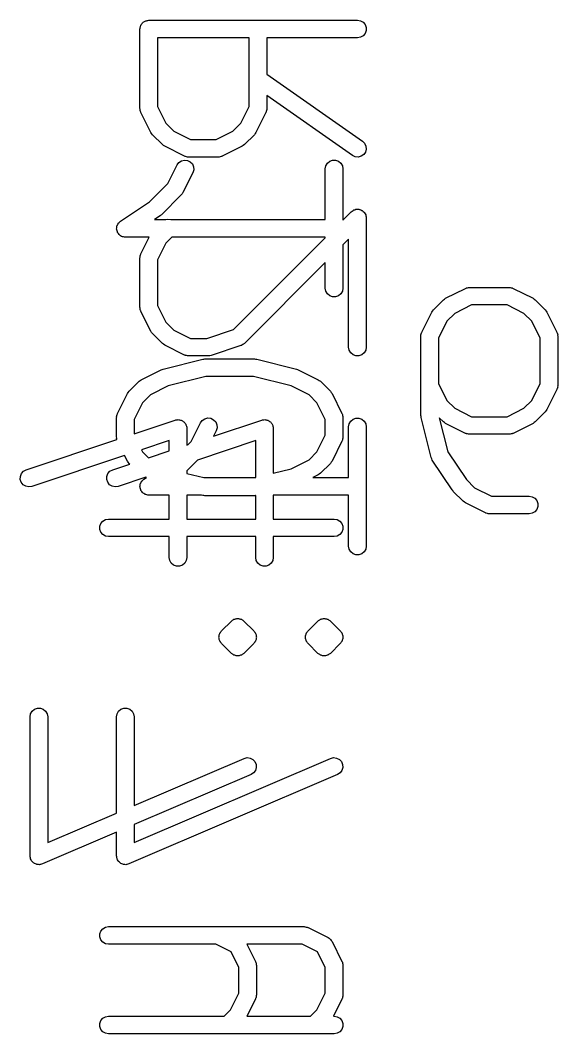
# Model space of a CAD drawing. Extents: x 7.9 to 72.3, y -91 to -26.2.
# Drawn here: x 43.13 to 46.24, y -50.73 to -44.87 of the extents above; entities that cross this region are included whole.
import ezdxf

# ---------------------------------------------------------------- set-up
doc = ezdxf.new("R2010")
doc.units = 0
doc.header["$MEASUREMENT"] = 0
doc.layers.add('BLACK', color=7, linetype='CONTINUOUS')

msp = doc.modelspace()

# ---------------------------------------------------------------- linework, layer by layer
at = {"layer": 'Black'}
for p, q in [((43.821, -44.9134), (43.8225, -44.9093)), ((43.821, -44.9179), (43.821, -44.9134)), ((43.8225, -44.9093), (43.8233, -44.9049)), ((43.8233, -44.9049), (43.8255, -44.901)), ((43.8255, -44.901), (43.8271, -44.8969)), ((43.8271, -44.8969), (43.8299, -44.8935)), ((43.8299, -44.8935), (43.8321, -44.8896)), ((43.8321, -44.8896), (43.8355, -44.8868)), ((43.8355, -44.8868), (43.8384, -44.8833)), ((43.8384, -44.8833), (43.8422, -44.8811)), ((43.8422, -44.8811), (43.8456, -44.8783)), ((43.8456, -44.8783), (43.8498, -44.8767)), ((43.8498, -44.8767), (43.8537, -44.8745)), ((43.8537, -44.8745), (43.8581, -44.8738)), ((43.8581, -44.8738), (43.8622, -44.8722)), ((43.8622, -44.8722), (43.8667, -44.8722)), ((43.8667, -44.8722), (43.871, -44.8715)), ((43.871, -44.8715), (45.0775, -44.8715)), ((45.0775, -44.8715), (45.0949, -44.8745)), ((45.0949, -44.8745), (45.1102, -44.8833)), ((45.1102, -44.8833), (45.1215, -44.8969)), ((45.1215, -44.8969), (45.1276, -44.9134)), ((45.1276, -44.9134), (45.1276, -44.9311)), ((43.8202, -44.9223), (43.821, -44.9179)), ((43.8202, -45.3819), (43.8202, -44.9223)), ((43.9218, -44.9731), (43.9218, -45.3699)), ((44.4522, -44.9731), (43.9218, -44.9731)), ((44.4522, -45.3699), (44.4522, -44.9731)), ((45.0775, -44.9731), (44.5538, -44.9731)), ((44.5538, -44.9731), (44.5538, -45.1831)), ((45.0949, -44.97), (45.0775, -44.9731)), ((45.1102, -44.9612), (45.0949, -44.97)), ((45.1215, -44.9477), (45.1102, -44.9612)), ((45.1276, -44.9311), (45.1215, -44.9477)), ((44.5538, -45.1831), (45.1067, -45.5701)), ((45.0484, -45.6533), (44.5538, -45.3071)), ((44.5538, -45.3071), (44.5538, -45.3819)), ((43.8208, -45.3848), (43.8202, -45.3819)), ((43.8206, -45.3877), (43.8208, -45.3848)), ((43.9218, -45.3699), (43.9703, -45.4667)), ((44.4038, -45.4667), (44.4522, -45.3699)), ((44.5538, -45.3819), (44.5533, -45.3848)), ((44.5533, -45.3848), (44.5535, -45.3877)), ((43.8223, -45.3934), (43.8206, -45.3877)), ((43.8233, -45.3993), (43.8223, -45.3934)), ((43.8248, -45.4018), (43.8233, -45.3993)), ((43.8256, -45.4046), (43.8248, -45.4018)), ((43.8831, -45.5195), (43.8256, -45.4046)), ((44.5485, -45.4046), (44.491, -45.5195)), ((44.5493, -45.4018), (44.5485, -45.4046)), ((44.5508, -45.3993), (44.5493, -45.4018)), ((44.5518, -45.3934), (44.5508, -45.3993)), ((44.5535, -45.3877), (44.5518, -45.3934)), ((43.9703, -45.4667), (44.016, -45.5125)), ((44.358, -45.5125), (44.4038, -45.4667)), ((43.8879, -45.526), (43.8831, -45.5195)), ((43.8926, -45.5327), (43.8879, -45.526)), ((43.95, -45.5902), (43.8926, -45.5327)), ((44.016, -45.5125), (44.1128, -45.5609)), ((44.1128, -45.5609), (44.2612, -45.5609)), ((44.2612, -45.5609), (44.358, -45.5125)), ((44.4815, -45.5327), (44.424, -45.5902)), ((44.4862, -45.526), (44.4815, -45.5327)), ((44.491, -45.5195), (44.4862, -45.526)), ((43.9567, -45.5948), (43.95, -45.5902)), ((43.9632, -45.5997), (43.9567, -45.5948)), ((44.0781, -45.6571), (43.9632, -45.5997)), ((44.4108, -45.5997), (44.2959, -45.6571)), ((44.4174, -45.5948), (44.4108, -45.5997)), ((44.424, -45.5902), (44.4174, -45.5948)), ((45.1067, -45.5701), (45.1192, -45.5825)), ((45.1192, -45.5825), (45.1266, -45.5985)), ((45.1282, -45.6161), (45.1236, -45.6332)), ((45.1266, -45.5985), (45.1282, -45.6161)), ((44.0606, -45.6832), (44.0777, -45.6791)), ((44.0777, -45.6791), (44.0952, -45.6811)), ((44.0809, -45.658), (44.0781, -45.6571)), ((44.0835, -45.6594), (44.0809, -45.658)), ((44.0893, -45.6605), (44.0835, -45.6594)), ((44.095, -45.6622), (44.0893, -45.6605)), ((44.098, -45.662), (44.095, -45.6622)), ((44.1009, -45.6625), (44.098, -45.662)), ((44.2732, -45.6625), (44.1009, -45.6625)), ((44.2761, -45.662), (44.2732, -45.6625)), ((44.279, -45.6622), (44.2761, -45.662)), ((44.2847, -45.6605), (44.279, -45.6622)), ((44.2906, -45.6594), (44.2847, -45.6605)), ((44.2931, -45.658), (44.2906, -45.6594)), ((44.2959, -45.6571), (44.2931, -45.658)), ((45.0644, -45.6608), (45.0484, -45.6533)), ((45.082, -45.6623), (45.0644, -45.6608)), ((45.099, -45.6577), (45.082, -45.6623)), ((45.1135, -45.6476), (45.099, -45.6577)), ((45.1236, -45.6332), (45.1135, -45.6476)), ((43.9816, -45.8146), (44.0353, -45.7071)), ((44.0353, -45.7071), (44.0458, -45.6929)), ((44.0458, -45.6929), (44.0606, -45.6832)), ((44.0952, -45.6811), (44.111, -45.689)), ((44.111, -45.689), (44.1232, -45.7018)), ((44.1232, -45.7018), (44.1302, -45.718)), ((44.1312, -45.7356), (44.1262, -45.7525)), ((44.1302, -45.718), (44.1312, -45.7356)), ((44.8917, -45.7298), (44.8948, -45.7124)), ((44.8917, -46.0237), (44.8917, -45.7298)), ((44.8948, -45.7124), (44.9036, -45.6972)), ((44.9036, -45.6972), (44.9171, -45.6858)), ((44.9171, -45.6858), (44.9337, -45.6798)), ((44.9337, -45.6798), (44.9514, -45.6798)), ((44.9514, -45.6798), (44.9679, -45.6858)), ((44.9679, -45.6858), (44.9815, -45.6972)), ((44.9815, -45.6972), (44.9903, -45.7124)), ((44.9903, -45.7124), (44.9933, -45.7298)), ((44.9933, -45.7298), (44.9933, -46.0262)), ((44.1262, -45.7525), (44.0687, -45.8674)), ((43.876, -45.9201), (43.9816, -45.8146)), ((44.0592, -45.8806), (43.9443, -45.9955)), ((44.0639, -45.874), (44.0592, -45.8806)), ((44.0687, -45.8674), (44.0639, -45.874)), ((43.7079, -46.0323), (43.876, -45.9201)), ((45.0471, -45.9741), (45.0521, -45.9699)), ((45.0521, -45.9699), (45.0542, -45.9691)), ((45.0542, -45.9691), (45.0561, -45.9678)), ((45.0561, -45.9678), (45.0625, -45.9661)), ((45.0625, -45.9661), (45.0687, -45.9638)), ((45.0687, -45.9638), (45.071, -45.9638)), ((45.071, -45.9638), (45.0731, -45.9632)), ((45.0731, -45.9632), (45.0797, -45.9638)), ((45.0797, -45.9638), (45.0864, -45.9638)), ((45.0864, -45.9638), (45.0885, -45.9646)), ((45.0885, -45.9646), (45.0907, -45.9648)), ((45.0907, -45.9648), (45.0967, -45.9676)), ((45.0967, -45.9676), (45.1029, -45.9699)), ((45.1029, -45.9699), (45.1047, -45.9713)), ((45.1047, -45.9713), (45.1067, -45.9722)), ((43.9366, -46.0019), (43.9038, -46.0237)), ((43.9038, -46.0237), (43.9703, -46.0237)), ((43.9402, -45.9984), (43.9366, -46.0019)), ((43.9443, -45.9955), (43.9402, -45.9984)), ((43.9703, -46.0237), (43.9815, -46.0207)), ((43.9815, -46.0207), (43.9991, -46.0222)), ((43.9991, -46.0222), (44.0023, -46.0237)), ((44.0023, -46.0237), (44.8917, -46.0237)), ((44.9933, -46.0262), (45.0416, -45.9779)), ((45.0416, -45.9779), (45.0471, -45.9741)), ((45.1067, -45.9722), (45.1114, -45.9769)), ((45.1114, -45.9769), (45.1165, -45.9812)), ((45.1165, -45.9812), (45.1176, -45.9831)), ((45.1176, -45.9831), (45.1192, -45.9847)), ((45.1192, -45.9847), (45.122, -45.9907)), ((45.122, -45.9907), (45.1253, -45.9965)), ((45.1253, -45.9965), (45.1257, -45.9987)), ((45.1257, -45.9987), (45.1266, -46.0007)), ((45.1266, -46.0007), (45.1272, -46.0073)), ((45.1272, -46.0073), (45.1283, -46.0139)), ((45.1283, -46.0139), (45.1283, -46.7607)), ((43.6854, -46.0778), (43.686, -46.0718)), ((43.686, -46.0805), (43.6854, -46.0778)), ((43.686, -46.0657), (43.687, -46.0631)), ((43.686, -46.0718), (43.686, -46.0657)), ((43.686, -46.0833), (43.686, -46.0805)), ((43.6881, -46.089), (43.686, -46.0833)), ((43.687, -46.0631), (43.6873, -46.0603)), ((43.6873, -46.0603), (43.69, -46.0548)), ((43.6895, -46.0949), (43.6881, -46.089)), ((43.69, -46.0548), (43.6921, -46.0491)), ((43.6921, -46.0491), (43.6939, -46.047)), ((43.6939, -46.047), (43.6951, -46.0444)), ((43.6951, -46.0444), (43.6995, -46.0403)), ((43.6995, -46.0403), (43.7034, -46.0356)), ((43.7034, -46.0356), (43.7058, -46.0342)), ((43.7058, -46.0342), (43.7079, -46.0323)), ((43.6911, -46.0973), (43.6895, -46.0949)), ((43.6921, -46.0999), (43.6911, -46.0973)), ((43.696, -46.1046), (43.6921, -46.0999)), ((43.6993, -46.1096), (43.696, -46.1046)), ((43.7016, -46.1113), (43.6993, -46.1096)), ((43.7034, -46.1134), (43.7016, -46.1113)), ((43.7086, -46.1165), (43.7034, -46.1134)), ((43.7135, -46.1201), (43.7086, -46.1165)), ((43.7162, -46.1209), (43.7135, -46.1201)), ((43.7187, -46.1223), (43.7162, -46.1209)), ((43.7246, -46.1233), (43.7187, -46.1223)), ((43.7305, -46.125), (43.7246, -46.1233)), ((43.7333, -46.1248), (43.7305, -46.125)), ((43.736, -46.1253), (43.7333, -46.1248)), ((43.8734, -46.1253), (43.736, -46.1253)), ((43.8256, -46.2209), (43.8734, -46.1253)), ((44.0038, -46.1253), (43.9703, -46.1589)), ((44.8917, -46.1253), (44.0038, -46.1253)), ((44.3607, -46.6589), (44.8917, -46.1278)), ((44.8917, -46.1278), (44.8917, -46.1253)), ((45.0267, -46.1365), (44.9933, -46.1699)), ((45.0267, -46.7607), (45.0267, -46.1365)), ((43.9703, -46.1589), (43.9218, -46.2557)), ((44.9933, -46.1699), (44.9933, -46.4192)), ((43.8202, -46.2437), (43.8208, -46.2408)), ((43.8202, -46.5309), (43.8202, -46.2437)), ((43.8206, -46.2379), (43.8223, -46.2322)), ((43.8208, -46.2408), (43.8206, -46.2379)), ((43.8223, -46.2322), (43.8233, -46.2263)), ((43.8233, -46.2263), (43.8248, -46.2238)), ((43.8248, -46.2238), (43.8256, -46.2209)), ((43.9218, -46.2557), (43.9218, -46.5189)), ((44.8917, -46.2715), (44.424, -46.7392)), ((44.8917, -46.4192), (44.8917, -46.2715)), ((44.8948, -46.4366), (44.8917, -46.4192)), ((44.9036, -46.4519), (44.8948, -46.4366)), ((44.9903, -46.4366), (44.9815, -46.4519)), ((44.9933, -46.4192), (44.9903, -46.4366)), ((45.5874, -46.4781), (45.7023, -46.4206)), ((45.7023, -46.4206), (45.7051, -46.4198)), ((45.7051, -46.4198), (45.7076, -46.4183)), ((45.7076, -46.4183), (45.7135, -46.4173)), ((45.7135, -46.4173), (45.7192, -46.4156)), ((45.7192, -46.4156), (45.7221, -46.4158)), ((45.7221, -46.4158), (45.725, -46.4152)), ((45.725, -46.4152), (45.9548, -46.4152)), ((45.9548, -46.4152), (45.9577, -46.4158)), ((45.9577, -46.4158), (45.9606, -46.4156)), ((45.9606, -46.4156), (45.9663, -46.4173)), ((45.9663, -46.4173), (45.9722, -46.4183)), ((45.9722, -46.4183), (45.9747, -46.4198)), ((45.9747, -46.4198), (45.9776, -46.4206)), ((45.9776, -46.4206), (46.0925, -46.4781)), ((44.9171, -46.4632), (44.9036, -46.4519)), ((44.9337, -46.4693), (44.9171, -46.4632)), ((44.9514, -46.4693), (44.9337, -46.4693)), ((44.9679, -46.4632), (44.9514, -46.4693)), ((44.9815, -46.4519), (44.9679, -46.4632)), ((45.5167, -46.545), (45.5742, -46.4876)), ((45.5742, -46.4876), (45.5809, -46.4829)), ((45.5809, -46.4829), (45.5874, -46.4781)), ((46.0925, -46.4781), (46.099, -46.4829)), ((46.099, -46.4829), (46.1057, -46.4876)), ((46.1057, -46.4876), (46.1631, -46.545)), ((43.8208, -46.5338), (43.8202, -46.5309)), ((43.8206, -46.5367), (43.8208, -46.5338)), ((43.8223, -46.5424), (43.8206, -46.5367)), ((43.8233, -46.5483), (43.8223, -46.5424)), ((43.8248, -46.5508), (43.8233, -46.5483)), ((43.8256, -46.5536), (43.8248, -46.5508)), ((43.8831, -46.6686), (43.8256, -46.5536)), ((43.9218, -46.5189), (43.9703, -46.6157)), ((45.5072, -46.5582), (45.5121, -46.5517)), ((45.5121, -46.5517), (45.5167, -46.545)), ((45.737, -46.5168), (45.6402, -46.5652)), ((45.9428, -46.5168), (45.737, -46.5168)), ((46.0396, -46.5653), (45.9428, -46.5168)), ((46.1631, -46.545), (46.1678, -46.5517)), ((46.1678, -46.5517), (46.1726, -46.5582)), ((43.9703, -46.6157), (44.016, -46.6615)), ((45.4498, -46.6731), (45.5072, -46.5582)), ((45.5944, -46.611), (45.546, -46.7078)), ((45.6402, -46.5652), (45.5944, -46.611)), ((46.0854, -46.611), (46.0396, -46.5653)), ((46.1338, -46.7078), (46.0854, -46.611)), ((46.1726, -46.5582), (46.2301, -46.6731)), ((43.8879, -46.6751), (43.8831, -46.6686)), ((44.016, -46.6615), (44.1128, -46.7099)), ((44.2075, -46.7099), (44.3607, -46.6589)), ((45.4489, -46.6759), (45.4498, -46.6731)), ((46.2301, -46.6731), (46.2309, -46.6759)), ((43.8926, -46.6818), (43.8879, -46.6751)), ((43.95, -46.7392), (43.8926, -46.6818)), ((44.1128, -46.7099), (44.2075, -46.7099)), ((45.4444, -46.6959), (45.4449, -46.693)), ((45.4444, -47.1555), (45.4444, -46.6959)), ((45.4447, -46.69), (45.4464, -46.6843)), ((45.4449, -46.693), (45.4447, -46.69)), ((45.4464, -46.6843), (45.4475, -46.6785)), ((45.4475, -46.6785), (45.4489, -46.6759)), ((45.546, -46.7078), (45.546, -46.9711)), ((46.1338, -46.9711), (46.1338, -46.7078)), ((46.2309, -46.6759), (46.2324, -46.6785)), ((46.2324, -46.6785), (46.2334, -46.6843)), ((46.2334, -46.6843), (46.2351, -46.69)), ((46.2351, -46.69), (46.2349, -46.693)), ((46.2349, -46.693), (46.2354, -46.6959)), ((46.2354, -46.6959), (46.2354, -46.9831)), ((43.9567, -46.7439), (43.95, -46.7392)), ((43.9632, -46.7487), (43.9567, -46.7439)), ((44.0781, -46.8062), (43.9632, -46.7487)), ((44.4042, -46.7515), (44.2318, -46.8089)), ((44.4068, -46.7501), (44.4042, -46.7515)), ((44.4096, -46.7493), (44.4068, -46.7501)), ((44.4145, -46.7459), (44.4096, -46.7493)), ((44.4197, -46.7431), (44.4145, -46.7459)), ((44.4216, -46.7409), (44.4197, -46.7431)), ((44.424, -46.7392), (44.4216, -46.7409)), ((45.0298, -46.7781), (45.0267, -46.7607)), ((45.0386, -46.7934), (45.0298, -46.7781)), ((45.1253, -46.7781), (45.1165, -46.7934)), ((45.1283, -46.7607), (45.1253, -46.7781)), ((43.9535, -46.887), (44.1833, -46.8296)), ((44.0809, -46.807), (44.0781, -46.8062)), ((44.0835, -46.8085), (44.0809, -46.807)), ((44.0893, -46.8095), (44.0835, -46.8085)), ((44.095, -46.8112), (44.0893, -46.8095)), ((44.098, -46.811), (44.095, -46.8112)), ((44.1009, -46.8115), (44.098, -46.811)), ((44.2158, -46.8115), (44.1009, -46.8115)), ((44.1833, -46.8296), (44.1895, -46.8291)), ((44.1895, -46.8291), (44.1957, -46.8281)), ((44.1957, -46.8281), (44.4829, -46.8281)), ((44.2238, -46.8101), (44.2158, -46.8115)), ((44.2318, -46.8089), (44.2238, -46.8101)), ((44.4829, -46.8281), (44.4891, -46.8291)), ((44.4891, -46.8291), (44.4952, -46.8296)), ((44.4952, -46.8296), (44.7251, -46.887)), ((45.0521, -46.8047), (45.0386, -46.7934)), ((45.0687, -46.8108), (45.0521, -46.8047)), ((45.0864, -46.8108), (45.0687, -46.8108)), ((45.1029, -46.8047), (45.0864, -46.8108)), ((45.1165, -46.7934), (45.1029, -46.8047)), ((43.8282, -46.9483), (43.9431, -46.8909)), ((43.9431, -46.8909), (43.9485, -46.8893)), ((43.9485, -46.8893), (43.9535, -46.887)), ((44.7251, -46.887), (44.7301, -46.8893)), ((44.7301, -46.8893), (44.7355, -46.8909)), ((44.7355, -46.8909), (44.8504, -46.9483)), ((43.7576, -47.0153), (43.815, -46.9578)), ((43.815, -46.9578), (43.8217, -46.9532)), ((43.8217, -46.9532), (43.8282, -46.9483)), ((44.2019, -46.9297), (43.9836, -46.9842)), ((44.4767, -46.9297), (44.2019, -46.9297)), ((44.695, -46.9842), (44.4767, -46.9297)), ((44.8504, -46.9483), (44.8569, -46.9532)), ((44.8569, -46.9532), (44.8636, -46.9578)), ((44.8636, -46.9578), (44.921, -47.0153)), ((43.7481, -47.0285), (43.7529, -47.022)), ((43.7529, -47.022), (43.7576, -47.0153)), ((43.9836, -46.9842), (43.881, -47.0355)), ((44.7976, -47.0355), (44.695, -46.9842)), ((44.921, -47.0153), (44.9257, -47.022)), ((44.9257, -47.022), (44.9305, -47.0285)), ((45.546, -46.9711), (45.5944, -47.0679)), ((46.0854, -47.0679), (46.1338, -46.9711)), ((46.2301, -47.0058), (46.1726, -47.1207)), ((46.2309, -47.003), (46.2301, -47.0058)), ((46.2324, -47.0005), (46.2309, -47.003)), ((46.2334, -46.9946), (46.2324, -47.0005)), ((46.2351, -46.9889), (46.2334, -46.9946)), ((46.2354, -46.9831), (46.2349, -46.986)), ((46.2349, -46.986), (46.2351, -46.9889)), ((43.6906, -47.1434), (43.7481, -47.0285)), ((43.8352, -47.0813), (43.7868, -47.1781)), ((43.881, -47.0355), (43.8352, -47.0813)), ((44.8433, -47.0813), (44.7976, -47.0355)), ((44.8917, -47.1781), (44.8433, -47.0813)), ((44.9305, -47.0285), (44.988, -47.1434)), ((45.5944, -47.0679), (45.6402, -47.1137)), ((46.0396, -47.1137), (46.0854, -47.0679)), ((45.6402, -47.1137), (45.737, -47.1621)), ((45.9428, -47.1621), (46.0396, -47.1137)), ((46.1631, -47.1339), (46.1057, -47.1914)), ((46.1678, -47.1273), (46.1631, -47.1339)), ((46.1726, -47.1207), (46.1678, -47.1273)), ((43.6852, -47.1661), (43.6858, -47.1632)), ((43.6852, -47.281), (43.6852, -47.1661)), ((43.6856, -47.1603), (43.6873, -47.1546)), ((43.6858, -47.1632), (43.6856, -47.1603)), ((43.6873, -47.1546), (43.6883, -47.1487)), ((43.6883, -47.1487), (43.6898, -47.1462)), ((43.6898, -47.1462), (43.6906, -47.1434)), ((43.7868, -47.1781), (43.7868, -47.2608)), ((43.7868, -47.2608), (44.0243, -47.1816)), ((44.0243, -47.1816), (44.028, -47.1811)), ((44.028, -47.1811), (44.0316, -47.1798)), ((44.0316, -47.1798), (44.0367, -47.1798)), ((44.0367, -47.1798), (44.0418, -47.179)), ((44.0418, -47.179), (44.0454, -47.1798)), ((44.0454, -47.1798), (44.0492, -47.1798)), ((44.0492, -47.1798), (44.054, -47.1815)), ((44.054, -47.1815), (44.0591, -47.1826)), ((44.0591, -47.1826), (44.0623, -47.1845)), ((44.0623, -47.1845), (44.0658, -47.1858)), ((44.0658, -47.1858), (44.0697, -47.1891)), ((44.0697, -47.1891), (44.0741, -47.1918)), ((44.0741, -47.1918), (44.0764, -47.1947)), ((44.0764, -47.1947), (44.0793, -47.1972)), ((44.0793, -47.1972), (44.0819, -47.2016)), ((44.0819, -47.2016), (44.0851, -47.2056)), ((44.1166, -47.3052), (44.1703, -47.1976)), ((44.1703, -47.1976), (44.1808, -47.1835)), ((44.1808, -47.1835), (44.1956, -47.1737)), ((44.1956, -47.1737), (44.2127, -47.1696)), ((44.2127, -47.1696), (44.2302, -47.1717)), ((44.2302, -47.1717), (44.246, -47.1796)), ((44.2455, -47.2746), (44.5243, -47.1816)), ((44.246, -47.1796), (44.2582, -47.1924)), ((44.2582, -47.1924), (44.2652, -47.2086)), ((44.5243, -47.1816), (44.528, -47.1811)), ((44.528, -47.1811), (44.5316, -47.1798)), ((44.5316, -47.1798), (44.5367, -47.1798)), ((44.5367, -47.1798), (44.5418, -47.179)), ((44.5418, -47.179), (44.5454, -47.1798)), ((44.5454, -47.1798), (44.5492, -47.1798)), ((44.5492, -47.1798), (44.554, -47.1815)), ((44.554, -47.1815), (44.5591, -47.1826)), ((44.5591, -47.1826), (44.5623, -47.1845)), ((44.5623, -47.1845), (44.5658, -47.1858)), ((44.5658, -47.1858), (44.5697, -47.1891)), ((44.5697, -47.1891), (44.5741, -47.1918)), ((44.5741, -47.1918), (44.5764, -47.1947)), ((44.5764, -47.1947), (44.5793, -47.1972)), ((44.5793, -47.1972), (44.5819, -47.2016)), ((44.5819, -47.2016), (44.5851, -47.2056)), ((44.8917, -47.269), (44.8917, -47.1781)), ((44.988, -47.1434), (44.9888, -47.1462)), ((44.9888, -47.1462), (44.9903, -47.1487)), ((44.9903, -47.1487), (44.9913, -47.1546)), ((44.9913, -47.1546), (44.993, -47.1603)), ((44.993, -47.1603), (44.9928, -47.1632)), ((44.9928, -47.1632), (44.9933, -47.1661)), ((44.9933, -47.1661), (44.9933, -47.281)), ((45.0298, -47.203), (45.0386, -47.1877)), ((45.0386, -47.1877), (45.0521, -47.1764)), ((45.0521, -47.1764), (45.0687, -47.1703)), ((45.0687, -47.1703), (45.0864, -47.1703)), ((45.0864, -47.1703), (45.1029, -47.1764)), ((45.1029, -47.1764), (45.1165, -47.1877)), ((45.1165, -47.1877), (45.1253, -47.203)), ((45.4455, -47.1616), (45.4444, -47.1555)), ((45.4459, -47.1678), (45.4455, -47.1616)), ((45.5034, -47.3976), (45.4459, -47.1678)), ((45.5742, -47.1914), (45.5507, -47.1679)), ((45.5507, -47.1679), (45.5998, -47.3644)), ((45.5809, -47.1961), (45.5742, -47.1914)), ((45.5874, -47.2009), (45.5809, -47.1961)), ((45.7023, -47.2584), (45.5874, -47.2009)), ((45.737, -47.1621), (45.9428, -47.1621)), ((46.0925, -47.2009), (45.9776, -47.2584)), ((46.099, -47.1961), (46.0925, -47.2009)), ((46.1057, -47.1914), (46.099, -47.1961)), ((44.0851, -47.2056), (44.0862, -47.2092)), ((44.0862, -47.2092), (44.0881, -47.2124)), ((44.0881, -47.2124), (44.089, -47.2175)), ((44.089, -47.2175), (44.0906, -47.2224)), ((44.0906, -47.2224), (44.0905, -47.2261)), ((44.0905, -47.2261), (44.0912, -47.2298)), ((44.0912, -47.2298), (44.0912, -47.326)), ((44.2612, -47.2431), (44.2455, -47.2746)), ((44.2662, -47.2262), (44.2612, -47.2431)), ((44.2652, -47.2086), (44.2662, -47.2262)), ((44.5851, -47.2056), (44.5862, -47.2092)), ((44.5862, -47.2092), (44.5881, -47.2124)), ((44.5881, -47.2124), (44.589, -47.2175)), ((44.589, -47.2175), (44.5906, -47.2224)), ((44.5906, -47.2224), (44.5905, -47.2261)), ((44.5905, -47.2261), (44.5912, -47.2298)), ((44.5912, -47.2298), (44.5912, -47.4889)), ((45.0267, -47.2204), (45.0298, -47.203)), ((45.0267, -47.5143), (45.0267, -47.2204)), ((45.1253, -47.203), (45.1283, -47.2204)), ((45.1283, -47.2204), (45.1283, -47.9098)), ((45.7051, -47.2592), (45.7023, -47.2584)), ((45.7076, -47.2607), (45.7051, -47.2592)), ((45.9747, -47.2592), (45.9722, -47.2607)), ((45.9776, -47.2584), (45.9747, -47.2592)), ((43.1625, -47.4689), (43.6875, -47.2939)), ((43.6858, -47.2839), (43.6852, -47.281)), ((43.6856, -47.2868), (43.6858, -47.2839)), ((43.6873, -47.2925), (43.6856, -47.2868)), ((43.6875, -47.2939), (43.6873, -47.2925)), ((43.9896, -47.3003), (43.8292, -47.3537)), ((43.9896, -47.3599), (43.9896, -47.3003)), ((44.098, -47.3237), (44.1166, -47.3052)), ((44.4896, -47.3003), (44.1529, -47.4125)), ((44.4896, -47.5143), (44.4896, -47.3003)), ((44.8433, -47.3658), (44.8917, -47.269)), ((44.988, -47.3037), (44.9305, -47.4186)), ((44.9888, -47.3009), (44.988, -47.3037)), ((44.9903, -47.2984), (44.9888, -47.3009)), ((44.9913, -47.2925), (44.9903, -47.2984)), ((44.993, -47.2868), (44.9913, -47.2925)), ((44.9933, -47.281), (44.9928, -47.2839)), ((44.9928, -47.2839), (44.993, -47.2868)), ((45.7135, -47.2617), (45.7076, -47.2607)), ((45.7192, -47.2634), (45.7135, -47.2617)), ((45.7221, -47.2632), (45.7192, -47.2634)), ((45.725, -47.2637), (45.7221, -47.2632)), ((45.9548, -47.2637), (45.725, -47.2637)), ((45.9577, -47.2632), (45.9548, -47.2637)), ((45.9606, -47.2634), (45.9577, -47.2632)), ((45.9663, -47.2617), (45.9606, -47.2634)), ((45.9722, -47.2607), (45.9663, -47.2617)), ((43.8292, -47.3537), (43.8353, -47.3658)), ((43.8353, -47.3658), (43.8694, -47.3999)), ((43.8694, -47.3999), (43.9896, -47.3599)), ((44.0912, -47.326), (44.098, -47.3237)), ((44.7976, -47.4116), (44.8433, -47.3658)), ((45.5998, -47.3644), (45.707, -47.5253)), ((43.7318, -47.3862), (43.1947, -47.5653)), ((43.6625, -47.4689), (43.7616, -47.4359)), ((43.7481, -47.4186), (43.7318, -47.3862)), ((43.7529, -47.4252), (43.7481, -47.4186)), ((43.7576, -47.4318), (43.7529, -47.4252)), ((43.7616, -47.4359), (43.7576, -47.4318)), ((44.1529, -47.4125), (44.0912, -47.4742)), ((44.695, -47.4629), (44.7976, -47.4116)), ((44.921, -47.4318), (44.8636, -47.4893)), ((44.9257, -47.4252), (44.921, -47.4318)), ((44.9305, -47.4186), (44.9257, -47.4252)), ((45.5069, -47.4055), (45.5034, -47.3976)), ((45.5104, -47.4135), (45.5069, -47.4055)), ((45.6253, -47.5858), (45.5104, -47.4135)), ((43.1288, -47.5069), (43.1353, -47.4905)), ((43.1353, -47.4905), (43.147, -47.4773)), ((43.147, -47.4773), (43.1625, -47.4689)), ((43.6288, -47.5069), (43.6353, -47.4905)), ((43.6353, -47.4905), (43.647, -47.4773)), ((43.647, -47.4773), (43.6625, -47.4689)), ((44.0912, -47.4742), (44.0912, -47.4898)), ((44.0912, -47.4898), (44.1891, -47.5143)), ((44.5912, -47.4889), (44.695, -47.4629)), ((44.8569, -47.494), (44.8504, -47.4988)), ((44.8636, -47.4893), (44.8569, -47.494)), ((43.1283, -47.5245), (43.1288, -47.5069)), ((43.1339, -47.5413), (43.1283, -47.5245)), ((43.1449, -47.5551), (43.1339, -47.5413)), ((43.6283, -47.5245), (43.6288, -47.5069)), ((43.6339, -47.5413), (43.6283, -47.5245)), ((43.6449, -47.5551), (43.6339, -47.5413)), ((43.8545, -47.512), (43.6947, -47.5653)), ((43.822, -47.5536), (43.8223, -47.5508)), ((43.8223, -47.5508), (43.825, -47.5454)), ((43.825, -47.5454), (43.8271, -47.5397)), ((43.8271, -47.5397), (43.8289, -47.5375)), ((43.8289, -47.5375), (43.8301, -47.535)), ((43.8301, -47.535), (43.8345, -47.5308)), ((43.8345, -47.5308), (43.8384, -47.5262)), ((43.8384, -47.5262), (43.8408, -47.5247)), ((43.8408, -47.5247), (43.8429, -47.5228)), ((43.8429, -47.5228), (43.8572, -47.5133)), ((43.8572, -47.5133), (43.8545, -47.512)), ((44.1891, -47.5143), (44.4895, -47.5143)), ((44.4895, -47.5143), (44.4896, -47.5143)), ((44.8504, -47.4988), (44.8195, -47.5143)), ((44.8195, -47.5143), (45.0267, -47.5143)), ((45.707, -47.5253), (45.7551, -47.5733)), ((43.1599, -47.5643), (43.1449, -47.5551)), ((43.1772, -47.5679), (43.1599, -47.5643)), ((43.1947, -47.5653), (43.1772, -47.5679)), ((43.6599, -47.5643), (43.6449, -47.5551)), ((43.6772, -47.5679), (43.6599, -47.5643)), ((43.6947, -47.5653), (43.6772, -47.5679)), ((43.8204, -47.5683), (43.821, -47.5623)), ((43.821, -47.5711), (43.8204, -47.5683)), ((43.821, -47.5563), (43.822, -47.5536)), ((43.821, -47.5623), (43.821, -47.5563)), ((43.821, -47.5739), (43.821, -47.5711)), ((43.8231, -47.5796), (43.821, -47.5739)), ((43.8245, -47.5855), (43.8231, -47.5796)), ((43.8261, -47.5878), (43.8245, -47.5855)), ((43.8271, -47.5905), (43.8261, -47.5878)), ((43.831, -47.5951), (43.8271, -47.5905)), ((43.8343, -47.6002), (43.831, -47.5951)), ((43.8366, -47.6018), (43.8343, -47.6002)), ((43.8384, -47.604), (43.8366, -47.6018)), ((43.8436, -47.607), (43.8384, -47.604)), ((43.8485, -47.6106), (43.8436, -47.607)), ((43.8512, -47.6114), (43.8485, -47.6106)), ((43.8537, -47.6128), (43.8512, -47.6114)), ((45.6288, -47.5895), (45.6253, -47.5858)), ((45.6317, -47.5936), (45.6288, -47.5895)), ((45.6891, -47.651), (45.6317, -47.5936)), ((45.7551, -47.5733), (45.8519, -47.6217)), ((43.8596, -47.6139), (43.8537, -47.6128)), ((43.8655, -47.6156), (43.8596, -47.6139)), ((43.8683, -47.6154), (43.8655, -47.6156)), ((43.871, -47.6159), (43.8683, -47.6154)), ((43.9896, -47.6159), (43.871, -47.6159)), ((43.9896, -47.7535), (43.9896, -47.6159)), ((44.1766, -47.6159), (44.0912, -47.6159)), ((44.0912, -47.6159), (44.0912, -47.7535)), ((44.1833, -47.6176), (44.1766, -47.6159)), ((44.1895, -47.618), (44.1833, -47.6176)), ((44.1957, -47.6191), (44.1895, -47.618)), ((44.4829, -47.6191), (44.1957, -47.6191)), ((44.4891, -47.618), (44.4829, -47.6191)), ((44.4896, -47.618), (44.4891, -47.618)), ((44.4896, -47.7535), (44.4896, -47.618)), ((45.0267, -47.6159), (44.5912, -47.6159)), ((44.5912, -47.6159), (44.5912, -47.7535)), ((45.0267, -47.9098), (45.0267, -47.6159)), ((45.6958, -47.6557), (45.6891, -47.651)), ((45.7023, -47.6605), (45.6958, -47.6557)), ((45.8172, -47.718), (45.7023, -47.6605)), ((45.8519, -47.6217), (46.0697, -47.6217)), ((46.0697, -47.6217), (46.0871, -47.6248)), ((46.0871, -47.6248), (46.1024, -47.6336)), ((46.1024, -47.6336), (46.1137, -47.6471)), ((46.1137, -47.6471), (46.1198, -47.6637)), ((46.1198, -47.6637), (46.1198, -47.6814)), ((45.82, -47.7188), (45.8172, -47.718)), ((45.8226, -47.7203), (45.82, -47.7188)), ((45.8284, -47.7213), (45.8226, -47.7203)), ((45.8341, -47.723), (45.8284, -47.7213)), ((45.837, -47.7228), (45.8341, -47.723)), ((45.8399, -47.7233), (45.837, -47.7228)), ((46.0697, -47.7233), (45.8399, -47.7233)), ((46.0871, -47.7203), (46.0697, -47.7233)), ((46.1024, -47.7115), (46.0871, -47.7203)), ((46.1137, -47.6979), (46.1024, -47.7115)), ((46.1198, -47.6814), (46.1137, -47.6979)), ((43.5882, -47.7955), (43.5942, -47.7789)), ((43.5942, -47.7789), (43.6056, -47.7654)), ((43.6056, -47.7654), (43.6208, -47.7566)), ((43.6208, -47.7566), (43.6382, -47.7535)), ((43.6382, -47.7535), (43.9896, -47.7535)), ((44.0912, -47.7535), (44.4425, -47.7535)), ((44.4425, -47.7535), (44.4896, -47.7535)), ((44.5912, -47.7535), (44.9425, -47.7535)), ((44.9425, -47.7535), (44.9599, -47.7566)), ((44.9599, -47.7566), (44.9752, -47.7654)), ((44.9752, -47.7654), (44.9865, -47.7789)), ((44.9865, -47.7789), (44.9926, -47.7955)), ((43.5882, -47.8132), (43.5882, -47.7955)), ((43.5942, -47.8297), (43.5882, -47.8132)), ((43.6056, -47.8432), (43.5942, -47.8297)), ((43.6208, -47.8521), (43.6056, -47.8432)), ((44.9752, -47.8432), (44.9599, -47.8521)), ((44.9865, -47.8297), (44.9752, -47.8432)), ((44.9926, -47.8132), (44.9865, -47.8297)), ((44.9926, -47.7955), (44.9926, -47.8132)), ((43.6382, -47.8551), (43.6208, -47.8521)), ((43.9896, -47.8551), (43.6382, -47.8551)), ((43.9896, -47.9767), (43.9896, -47.8551)), ((44.1382, -47.8551), (44.0912, -47.8551)), ((44.0912, -47.8551), (44.0912, -47.9767)), ((44.4896, -47.8551), (44.1382, -47.8551)), ((44.4896, -47.9767), (44.4896, -47.8551)), ((44.9425, -47.8551), (44.5912, -47.8551)), ((44.5912, -47.8551), (44.5912, -47.9767)), ((44.9599, -47.8521), (44.9425, -47.8551)), ((45.0298, -47.9272), (45.0267, -47.9098)), ((45.0386, -47.9424), (45.0298, -47.9272)), ((45.0521, -47.9538), (45.0386, -47.9424)), ((45.0687, -47.9598), (45.0521, -47.9538)), ((45.0864, -47.9598), (45.0687, -47.9598)), ((45.1029, -47.9538), (45.0864, -47.9598)), ((45.1165, -47.9424), (45.1029, -47.9538)), ((45.1253, -47.9272), (45.1165, -47.9424)), ((45.1283, -47.9098), (45.1253, -47.9272)), ((43.9926, -47.9941), (43.9896, -47.9767)), ((44.0015, -48.0093), (43.9926, -47.9941)), ((44.015, -48.0207), (44.0015, -48.0093)), ((44.0316, -48.0267), (44.015, -48.0207)), ((44.0658, -48.0207), (44.0492, -48.0267)), ((44.0793, -48.0093), (44.0658, -48.0207)), ((44.0881, -47.9941), (44.0793, -48.0093)), ((44.0912, -47.9767), (44.0881, -47.9941)), ((44.4926, -47.9941), (44.4896, -47.9767)), ((44.5015, -48.0093), (44.4926, -47.9941)), ((44.515, -48.0207), (44.5015, -48.0093)), ((44.5316, -48.0267), (44.515, -48.0207)), ((44.5658, -48.0207), (44.5492, -48.0267)), ((44.5793, -48.0093), (44.5658, -48.0207)), ((44.5881, -47.9941), (44.5793, -48.0093)), ((44.5912, -47.9767), (44.5881, -47.9941)), ((44.0492, -48.0267), (44.0316, -48.0267)), ((44.5492, -48.0267), (44.5316, -48.0267)), ((44.2917, -48.4004), (44.3492, -48.3429)), ((44.3492, -48.3429), (44.3528, -48.3404)), ((44.3528, -48.3404), (44.356, -48.3372)), ((44.356, -48.3372), (44.36, -48.3354)), ((44.36, -48.3354), (44.3636, -48.3328)), ((44.3636, -48.3328), (44.3679, -48.3317)), ((44.3679, -48.3317), (44.3719, -48.3298)), ((44.3719, -48.3298), (44.3764, -48.3294)), ((44.3764, -48.3294), (44.3807, -48.3283)), ((44.3807, -48.3283), (44.3851, -48.3286)), ((44.3851, -48.3286), (44.3895, -48.3283)), ((44.3895, -48.3283), (44.3938, -48.3294)), ((44.3938, -48.3294), (44.3982, -48.3298)), ((44.3982, -48.3298), (44.4023, -48.3317)), ((44.4023, -48.3317), (44.4066, -48.3328)), ((44.4066, -48.3328), (44.4102, -48.3354)), ((44.4102, -48.3354), (44.4142, -48.3372)), ((44.4142, -48.3372), (44.4174, -48.3404)), ((44.4174, -48.3404), (44.421, -48.3429)), ((44.421, -48.3429), (44.4785, -48.4004)), ((44.7917, -48.4004), (44.8492, -48.3429)), ((44.8492, -48.3429), (44.8528, -48.3404)), ((44.8528, -48.3404), (44.856, -48.3372)), ((44.856, -48.3372), (44.86, -48.3354)), ((44.86, -48.3354), (44.8636, -48.3328)), ((44.8636, -48.3328), (44.8679, -48.3317)), ((44.8679, -48.3317), (44.8719, -48.3298)), ((44.8719, -48.3298), (44.8764, -48.3294)), ((44.8764, -48.3294), (44.8807, -48.3283)), ((44.8807, -48.3283), (44.8851, -48.3286)), ((44.8851, -48.3286), (44.8895, -48.3283)), ((44.8895, -48.3283), (44.8938, -48.3294)), ((44.8938, -48.3294), (44.8982, -48.3298)), ((44.8982, -48.3298), (44.9023, -48.3317)), ((44.9023, -48.3317), (44.9066, -48.3328)), ((44.9066, -48.3328), (44.9102, -48.3354)), ((44.9102, -48.3354), (44.9142, -48.3372)), ((44.9142, -48.3372), (44.9174, -48.3404)), ((44.9174, -48.3404), (44.921, -48.3429)), ((44.921, -48.3429), (44.9785, -48.4004)), ((44.277, -48.4319), (44.2776, -48.4297)), ((44.2776, -48.4275), (44.2784, -48.4254)), ((44.2776, -48.4297), (44.2776, -48.4275)), ((44.2784, -48.4254), (44.2786, -48.4232)), ((44.2786, -48.4232), (44.2805, -48.4191)), ((44.2805, -48.4191), (44.2816, -48.4148)), ((44.2816, -48.4148), (44.2829, -48.413)), ((44.2829, -48.413), (44.2836, -48.4109)), ((44.2836, -48.4109), (44.2851, -48.4092)), ((44.2851, -48.4092), (44.286, -48.4072)), ((44.286, -48.4072), (44.2892, -48.404)), ((44.2892, -48.404), (44.2917, -48.4004)), ((44.4785, -48.4004), (44.481, -48.404)), ((44.481, -48.404), (44.4842, -48.4072)), ((44.4842, -48.4072), (44.4851, -48.4092)), ((44.4851, -48.4092), (44.4865, -48.4109)), ((44.4865, -48.4109), (44.4873, -48.413)), ((44.4873, -48.413), (44.4886, -48.4148)), ((44.4886, -48.4148), (44.4897, -48.4191)), ((44.4897, -48.4191), (44.4916, -48.4232)), ((44.4916, -48.4232), (44.4918, -48.4254)), ((44.4918, -48.4254), (44.4926, -48.4275)), ((44.4926, -48.4275), (44.4926, -48.4297)), ((44.4926, -48.4297), (44.4932, -48.4319)), ((44.777, -48.4319), (44.7776, -48.4297)), ((44.7776, -48.4275), (44.7784, -48.4254)), ((44.7776, -48.4297), (44.7776, -48.4275)), ((44.7784, -48.4254), (44.7786, -48.4232)), ((44.7786, -48.4232), (44.7805, -48.4191)), ((44.7805, -48.4191), (44.7816, -48.4148)), ((44.7816, -48.4148), (44.7829, -48.413)), ((44.7829, -48.413), (44.7836, -48.4109)), ((44.7836, -48.4109), (44.7851, -48.4092)), ((44.7851, -48.4092), (44.786, -48.4072)), ((44.786, -48.4072), (44.7892, -48.404)), ((44.7892, -48.404), (44.7917, -48.4004)), ((44.9785, -48.4004), (44.981, -48.404)), ((44.981, -48.404), (44.9842, -48.4072)), ((44.9842, -48.4072), (44.9851, -48.4092)), ((44.9851, -48.4092), (44.9865, -48.4109)), ((44.9865, -48.4109), (44.9873, -48.413)), ((44.9873, -48.413), (44.9886, -48.4148)), ((44.9886, -48.4148), (44.9897, -48.4191)), ((44.9897, -48.4191), (44.9916, -48.4232)), ((44.9916, -48.4232), (44.9918, -48.4254)), ((44.9918, -48.4254), (44.9926, -48.4275)), ((44.9926, -48.4275), (44.9926, -48.4297)), ((44.9926, -48.4297), (44.9932, -48.4319)), ((44.2774, -48.4363), (44.277, -48.4319)), ((44.277, -48.4407), (44.2774, -48.4363)), ((44.2776, -48.4429), (44.277, -48.4407)), ((44.2776, -48.4451), (44.2776, -48.4429)), ((44.2784, -48.4472), (44.2776, -48.4451)), ((44.2786, -48.4495), (44.2784, -48.4472)), ((44.2805, -48.4535), (44.2786, -48.4495)), ((44.2816, -48.4578), (44.2805, -48.4535)), ((44.2829, -48.4596), (44.2816, -48.4578)), ((44.2836, -48.4617), (44.2829, -48.4596)), ((44.2851, -48.4634), (44.2836, -48.4617)), ((44.286, -48.4654), (44.2851, -48.4634)), ((44.2892, -48.4686), (44.286, -48.4654)), ((44.2917, -48.4722), (44.2892, -48.4686)), ((44.3492, -48.5297), (44.2917, -48.4722)), ((44.4785, -48.4722), (44.421, -48.5297)), ((44.481, -48.4686), (44.4785, -48.4722)), ((44.4842, -48.4654), (44.481, -48.4686)), ((44.4851, -48.4634), (44.4842, -48.4654)), ((44.4865, -48.4617), (44.4851, -48.4634)), ((44.4873, -48.4596), (44.4865, -48.4617)), ((44.4886, -48.4578), (44.4873, -48.4596)), ((44.4897, -48.4535), (44.4886, -48.4578)), ((44.4916, -48.4495), (44.4897, -48.4535)), ((44.4918, -48.4472), (44.4916, -48.4495)), ((44.4926, -48.4451), (44.4918, -48.4472)), ((44.4932, -48.4407), (44.4926, -48.4429)), ((44.4926, -48.4429), (44.4926, -48.4451)), ((44.4932, -48.4319), (44.4928, -48.4363)), ((44.4928, -48.4363), (44.4932, -48.4407)), ((44.7774, -48.4363), (44.777, -48.4319)), ((44.777, -48.4407), (44.7774, -48.4363)), ((44.7776, -48.4429), (44.777, -48.4407)), ((44.7776, -48.4451), (44.7776, -48.4429)), ((44.7784, -48.4472), (44.7776, -48.4451)), ((44.7786, -48.4495), (44.7784, -48.4472)), ((44.7805, -48.4535), (44.7786, -48.4495)), ((44.7816, -48.4578), (44.7805, -48.4535)), ((44.7829, -48.4596), (44.7816, -48.4578)), ((44.7836, -48.4617), (44.7829, -48.4596)), ((44.7851, -48.4634), (44.7836, -48.4617)), ((44.786, -48.4654), (44.7851, -48.4634)), ((44.7892, -48.4686), (44.786, -48.4654)), ((44.7917, -48.4722), (44.7892, -48.4686)), ((44.8492, -48.5297), (44.7917, -48.4722)), ((44.9785, -48.4722), (44.921, -48.5297)), ((44.981, -48.4686), (44.9785, -48.4722)), ((44.9842, -48.4654), (44.981, -48.4686)), ((44.9851, -48.4634), (44.9842, -48.4654)), ((44.9865, -48.4617), (44.9851, -48.4634)), ((44.9873, -48.4596), (44.9865, -48.4617)), ((44.9886, -48.4578), (44.9873, -48.4596)), ((44.9897, -48.4535), (44.9886, -48.4578)), ((44.9916, -48.4495), (44.9897, -48.4535)), ((44.9918, -48.4472), (44.9916, -48.4495)), ((44.9926, -48.4451), (44.9918, -48.4472)), ((44.9932, -48.4407), (44.9926, -48.4429)), ((44.9926, -48.4429), (44.9926, -48.4451)), ((44.9932, -48.4319), (44.9928, -48.4363)), ((44.9928, -48.4363), (44.9932, -48.4407)), ((44.3528, -48.5322), (44.3492, -48.5297)), ((44.356, -48.5354), (44.3528, -48.5322)), ((44.36, -48.5373), (44.356, -48.5354)), ((44.3636, -48.5398), (44.36, -48.5373)), ((44.3679, -48.541), (44.3636, -48.5398)), ((44.3719, -48.5428), (44.3679, -48.541)), ((44.3764, -48.5432), (44.3719, -48.5428)), ((44.3807, -48.5444), (44.3764, -48.5432)), ((44.3851, -48.544), (44.3807, -48.5444)), ((44.3895, -48.5444), (44.3851, -48.544)), ((44.3938, -48.5432), (44.3895, -48.5444)), ((44.3982, -48.5428), (44.3938, -48.5432)), ((44.4023, -48.541), (44.3982, -48.5428)), ((44.4066, -48.5398), (44.4023, -48.541)), ((44.4102, -48.5373), (44.4066, -48.5398)), ((44.4142, -48.5354), (44.4102, -48.5373)), ((44.4174, -48.5322), (44.4142, -48.5354)), ((44.421, -48.5297), (44.4174, -48.5322)), ((44.8528, -48.5322), (44.8492, -48.5297)), ((44.856, -48.5354), (44.8528, -48.5322)), ((44.86, -48.5373), (44.856, -48.5354)), ((44.8636, -48.5398), (44.86, -48.5373)), ((44.8679, -48.541), (44.8636, -48.5398)), ((44.8719, -48.5428), (44.8679, -48.541)), ((44.8764, -48.5432), (44.8719, -48.5428)), ((44.8807, -48.5444), (44.8764, -48.5432)), ((44.8851, -48.544), (44.8807, -48.5444)), ((44.8895, -48.5444), (44.8851, -48.544)), ((44.8938, -48.5432), (44.8895, -48.5444)), ((44.8982, -48.5428), (44.8938, -48.5432)), ((44.9023, -48.541), (44.8982, -48.5428)), ((44.9066, -48.5398), (44.9023, -48.541)), ((44.9102, -48.5373), (44.9066, -48.5398)), ((44.9142, -48.5354), (44.9102, -48.5373)), ((44.9174, -48.5322), (44.9142, -48.5354)), ((44.921, -48.5297), (44.9174, -48.5322)), ((43.1852, -48.8959), (43.1883, -48.8786)), ((43.1852, -49.7003), (43.1852, -48.8959)), ((43.1883, -48.8786), (43.1971, -48.8633)), ((43.1971, -48.8633), (43.2106, -48.8519)), ((43.2106, -48.8519), (43.2272, -48.8459)), ((43.2272, -48.8459), (43.2449, -48.8459)), ((43.2449, -48.8459), (43.2614, -48.8519)), ((43.2614, -48.8519), (43.275, -48.8633)), ((43.275, -48.8633), (43.2838, -48.8786)), ((43.2838, -48.8786), (43.2868, -48.8959)), ((43.2868, -48.8959), (43.2868, -49.6232)), ((43.6852, -48.8959), (43.6883, -48.8786)), ((43.6852, -49.4525), (43.6852, -48.8959)), ((43.6883, -48.8786), (43.6971, -48.8633)), ((43.6971, -48.8633), (43.7106, -48.8519)), ((43.7106, -48.8519), (43.7272, -48.8459)), ((43.7272, -48.8459), (43.7449, -48.8459)), ((43.7449, -48.8459), (43.7614, -48.8519)), ((43.7614, -48.8519), (43.775, -48.8633)), ((43.775, -48.8633), (43.7838, -48.8786)), ((43.7838, -48.8786), (43.7868, -48.8959)), ((43.7868, -48.8959), (43.7868, -49.4089)), ((44.4225, -49.1365), (44.4397, -49.1325)), ((44.4397, -49.1325), (44.4572, -49.1346)), ((44.9225, -49.1365), (44.9397, -49.1325)), ((44.9397, -49.1325), (44.9572, -49.1346)), ((43.7868, -49.4089), (44.4225, -49.1365)), ((43.7868, -49.6232), (44.9225, -49.1365)), ((44.4572, -49.1346), (44.473, -49.1425)), ((44.473, -49.1425), (44.4851, -49.1554)), ((44.4851, -49.1554), (44.492, -49.1716)), ((44.493, -49.1892), (44.4879, -49.2061)), ((44.492, -49.1716), (44.493, -49.1892)), ((44.9572, -49.1346), (44.973, -49.1425)), ((44.973, -49.1425), (44.9851, -49.1554)), ((44.9851, -49.1554), (44.992, -49.1716)), ((44.993, -49.1892), (44.9879, -49.2061)), ((44.992, -49.1716), (44.993, -49.1892)), ((44.9626, -49.2299), (43.7561, -49.747)), ((44.4626, -49.2299), (43.7868, -49.5195)), ((44.4773, -49.2202), (44.4626, -49.2299)), ((44.4879, -49.2061), (44.4773, -49.2202)), ((44.9773, -49.2202), (44.9626, -49.2299)), ((44.9879, -49.2061), (44.9773, -49.2202)), ((43.2868, -49.6232), (43.6852, -49.4525)), ((43.7868, -49.5195), (43.7868, -49.6232)), ((43.6852, -49.563), (43.2561, -49.747)), ((43.6852, -49.7003), (43.6852, -49.563)), ((43.1863, -49.706), (43.1852, -49.7003)), ((43.1866, -49.7119), (43.1863, -49.706)), ((43.1878, -49.7146), (43.1866, -49.7119)), ((43.1883, -49.7176), (43.1878, -49.7146)), ((43.1912, -49.7227), (43.1883, -49.7176)), ((43.6863, -49.706), (43.6852, -49.7003)), ((43.6866, -49.7119), (43.6863, -49.706)), ((43.6878, -49.7146), (43.6866, -49.7119)), ((43.6883, -49.7176), (43.6878, -49.7146)), ((43.6912, -49.7227), (43.6883, -49.7176)), ((43.1935, -49.7281), (43.1912, -49.7227)), ((43.1956, -49.7303), (43.1935, -49.7281)), ((43.1971, -49.7329), (43.1956, -49.7303)), ((43.2016, -49.7367), (43.1971, -49.7329)), ((43.2056, -49.7409), (43.2016, -49.7367)), ((43.2083, -49.7423), (43.2056, -49.7409)), ((43.2106, -49.7443), (43.2083, -49.7423)), ((43.2161, -49.7463), (43.2106, -49.7443)), ((43.2214, -49.7489), (43.2161, -49.7463)), ((43.2244, -49.7493), (43.2214, -49.7489)), ((43.2272, -49.7503), (43.2244, -49.7493)), ((43.2331, -49.7503), (43.2272, -49.7503)), ((43.2389, -49.751), (43.2331, -49.7503)), ((43.2418, -49.7503), (43.2389, -49.751)), ((43.2449, -49.7503), (43.2418, -49.7503)), ((43.2504, -49.7483), (43.2449, -49.7503)), ((43.2561, -49.747), (43.2504, -49.7483)), ((43.6935, -49.7281), (43.6912, -49.7227)), ((43.6956, -49.7303), (43.6935, -49.7281)), ((43.6971, -49.7329), (43.6956, -49.7303)), ((43.7016, -49.7367), (43.6971, -49.7329)), ((43.7056, -49.7409), (43.7016, -49.7367)), ((43.7083, -49.7423), (43.7056, -49.7409)), ((43.7106, -49.7443), (43.7083, -49.7423)), ((43.7161, -49.7463), (43.7106, -49.7443)), ((43.7214, -49.7489), (43.7161, -49.7463)), ((43.7244, -49.7493), (43.7214, -49.7489)), ((43.7272, -49.7503), (43.7244, -49.7493)), ((43.7331, -49.7503), (43.7272, -49.7503)), ((43.7389, -49.751), (43.7331, -49.7503)), ((43.7418, -49.7503), (43.7389, -49.751)), ((43.7449, -49.7503), (43.7418, -49.7503)), ((43.7504, -49.7483), (43.7449, -49.7503)), ((43.7561, -49.747), (43.7504, -49.7483)), ((43.5942, -50.1345), (43.6056, -50.121)), ((43.6056, -50.121), (43.6208, -50.1121)), ((43.6208, -50.1121), (43.6382, -50.1091)), ((43.6382, -50.1091), (44.2702, -50.1091)), ((44.2702, -50.1091), (44.7702, -50.1091)), ((44.7702, -50.1091), (44.7731, -50.1096)), ((44.7731, -50.1096), (44.776, -50.1094)), ((44.776, -50.1094), (44.7817, -50.1111)), ((44.7817, -50.1111), (44.7876, -50.1121)), ((44.7876, -50.1121), (44.7901, -50.1136)), ((44.7901, -50.1136), (44.7929, -50.1144)), ((44.7929, -50.1144), (44.9078, -50.1719)), ((43.5882, -50.1511), (43.5942, -50.1345)), ((43.5882, -50.1687), (43.5882, -50.1511)), ((43.5942, -50.1853), (43.5882, -50.1687)), ((43.6056, -50.1988), (43.5942, -50.1853)), ((44.9078, -50.1719), (44.9138, -50.1763)), ((44.9138, -50.1763), (44.92, -50.1804)), ((44.92, -50.1804), (44.9209, -50.1816)), ((44.9209, -50.1816), (44.922, -50.1824)), ((44.922, -50.1824), (44.9261, -50.1886)), ((43.6208, -50.2076), (43.6056, -50.1988)), ((43.6382, -50.2107), (43.6208, -50.2076)), ((44.1382, -50.2107), (43.6382, -50.2107)), ((44.2582, -50.2107), (44.1382, -50.2107)), ((44.3472, -50.2552), (44.2582, -50.2107)), ((44.7582, -50.2107), (44.4386, -50.2107)), ((44.4386, -50.2107), (44.488, -50.3095)), ((44.8472, -50.2552), (44.7582, -50.2107)), ((44.9261, -50.1886), (44.9305, -50.1946)), ((44.9305, -50.1946), (44.988, -50.3095)), ((44.3917, -50.3442), (44.3472, -50.2552)), ((44.8917, -50.3442), (44.8472, -50.2552)), ((44.3917, -50.4926), (44.3917, -50.3442)), ((44.488, -50.3095), (44.4888, -50.3123)), ((44.4888, -50.3123), (44.4903, -50.3149)), ((44.4903, -50.3149), (44.4913, -50.3207)), ((44.4913, -50.3207), (44.493, -50.3264)), ((44.493, -50.3264), (44.4928, -50.3294)), ((44.4928, -50.3294), (44.4933, -50.3322)), ((44.4933, -50.3322), (44.4933, -50.5046)), ((44.8917, -50.4926), (44.8917, -50.3442)), ((44.988, -50.3095), (44.9888, -50.3123)), ((44.9888, -50.3123), (44.9903, -50.3149)), ((44.9903, -50.3149), (44.9913, -50.3207)), ((44.9913, -50.3207), (44.993, -50.3264)), ((44.993, -50.3264), (44.9928, -50.3294)), ((44.9928, -50.3294), (44.9933, -50.3322)), ((44.9933, -50.3322), (44.9933, -50.5046)), ((44.3433, -50.5894), (44.3917, -50.4926)), ((44.488, -50.5273), (44.4386, -50.6262)), ((44.4888, -50.5245), (44.488, -50.5273)), ((44.4903, -50.522), (44.4888, -50.5245)), ((44.4913, -50.5161), (44.4903, -50.522)), ((44.493, -50.5104), (44.4913, -50.5161)), ((44.4933, -50.5046), (44.4928, -50.5075)), ((44.4928, -50.5075), (44.493, -50.5104)), ((44.8433, -50.5894), (44.8917, -50.4926)), ((44.988, -50.5273), (44.9386, -50.6262)), ((44.9888, -50.5245), (44.988, -50.5273)), ((44.9903, -50.522), (44.9888, -50.5245)), ((44.9913, -50.5161), (44.9903, -50.522)), ((44.993, -50.5104), (44.9913, -50.5161)), ((44.9933, -50.5046), (44.9928, -50.5075)), ((44.9928, -50.5075), (44.993, -50.5104)), ((44.3066, -50.6262), (44.3433, -50.5894)), ((44.8066, -50.6262), (44.8433, -50.5894)), ((43.5882, -50.6681), (43.5942, -50.6516)), ((43.5942, -50.6516), (43.6056, -50.638)), ((43.6056, -50.638), (43.6208, -50.6292)), ((43.6208, -50.6292), (43.6382, -50.6262)), ((43.6382, -50.6262), (44.3066, -50.6262)), ((44.4386, -50.6262), (44.4425, -50.6262)), ((44.4425, -50.6262), (44.8066, -50.6262)), ((44.9386, -50.6262), (44.9425, -50.6262)), ((44.9425, -50.6262), (44.9599, -50.6292)), ((44.9599, -50.6292), (44.9752, -50.638)), ((44.9752, -50.638), (44.9865, -50.6516)), ((44.9865, -50.6516), (44.9926, -50.6681)), ((43.5882, -50.6858), (43.5882, -50.6681)), ((43.5942, -50.7024), (43.5882, -50.6858)), ((43.6056, -50.7159), (43.5942, -50.7024)), ((44.9865, -50.7024), (44.9752, -50.7159)), ((44.9926, -50.6858), (44.9865, -50.7024)), ((44.9926, -50.6681), (44.9926, -50.6858)), ((43.6208, -50.7247), (43.6056, -50.7159)), ((43.6382, -50.7278), (43.6208, -50.7247)), ((44.1382, -50.7278), (43.6382, -50.7278)), ((44.9425, -50.7278), (44.1382, -50.7278)), ((44.9599, -50.7247), (44.9425, -50.7278)), ((44.9752, -50.7159), (44.9599, -50.7247))]:
    msp.add_line(p, q, dxfattribs=at)

doc.saveas('drawing.dxf')
